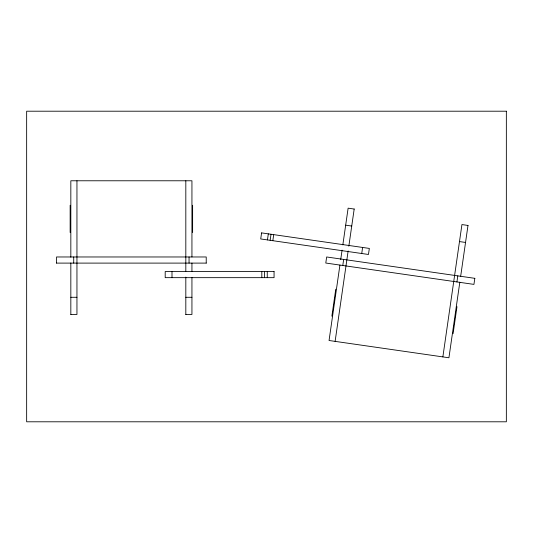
<?xml version="1.0" encoding="UTF-8"?>
<svg xmlns="http://www.w3.org/2000/svg" width="533" height="533" viewBox="0 0 533 533"><rect width="100%" height="100%" fill="white"/><g stroke="black" fill="none" stroke-linecap="round" stroke-linejoin="round"><path stroke-width="0.8" d="M267.446 239.923L268.326 233.86M270.144 240.31L271.017 234.247M272.836 240.696L273.709 234.633M331.872 316.162L335.757 289.219M339.921 265.074L329.054 340.5L448.926 357.776L459.826 282.157M340.714 259.598L342.073 250.15M342.832 244.9L348.122 208.17L354.185 209.043M342.786 265.487L343.658 259.424M335.117 341.373L348.142 250.963M348.835 246.179L354.192 208.983M361.734 253.508L362.607 247.445M442.863 356.903L461.938 224.566L467.994 225.446M456.934 281.937L457.807 275.874M460.652 276.4L468.007 225.379M453.097 333.625L456.974 306.688M474.81 278.326L473.937 284.389L325.783 263.036L326.656 256.973L474.87 278.333M56.478 263.102L206.284 263.102M70.829 297.287L76.952 297.287M185.817 297.287L191.94 297.287M70.829 314.47L76.952 314.47L76.952 180.774M185.817 314.47L191.94 314.47L191.94 277.36M345.67 225.173L351.733 226.045M459.486 241.576L465.542 242.448M267.26 271.537L267.26 277.66M264.535 271.537L264.535 277.66M261.816 271.537L261.816 277.66M206.224 263.102L206.224 256.973L56.538 256.973L56.538 263.102M192.62 205.265L192.62 232.481M191.94 256.973L191.94 180.774L70.829 180.774L70.829 257.173M191.94 263.102L191.94 271.583M189.048 256.973L189.048 263.102M185.817 180.774L185.817 271.29M185.817 277.1L185.817 314.53M171.999 271.537L171.999 277.66M73.721 256.973L73.721 263.102M70.829 262.982L70.829 314.53M70.149 205.265L70.149 232.481M261.59 232.888L260.717 238.951L368.463 254.474L369.342 248.418L261.59 232.888M506.35 111.204L26.65 111.204L26.65 421.796L506.35 421.796L506.35 111.204M274.062 271.537L165.197 271.537L165.197 277.66L274.062 277.66L274.062 271.537"/></g></svg>
